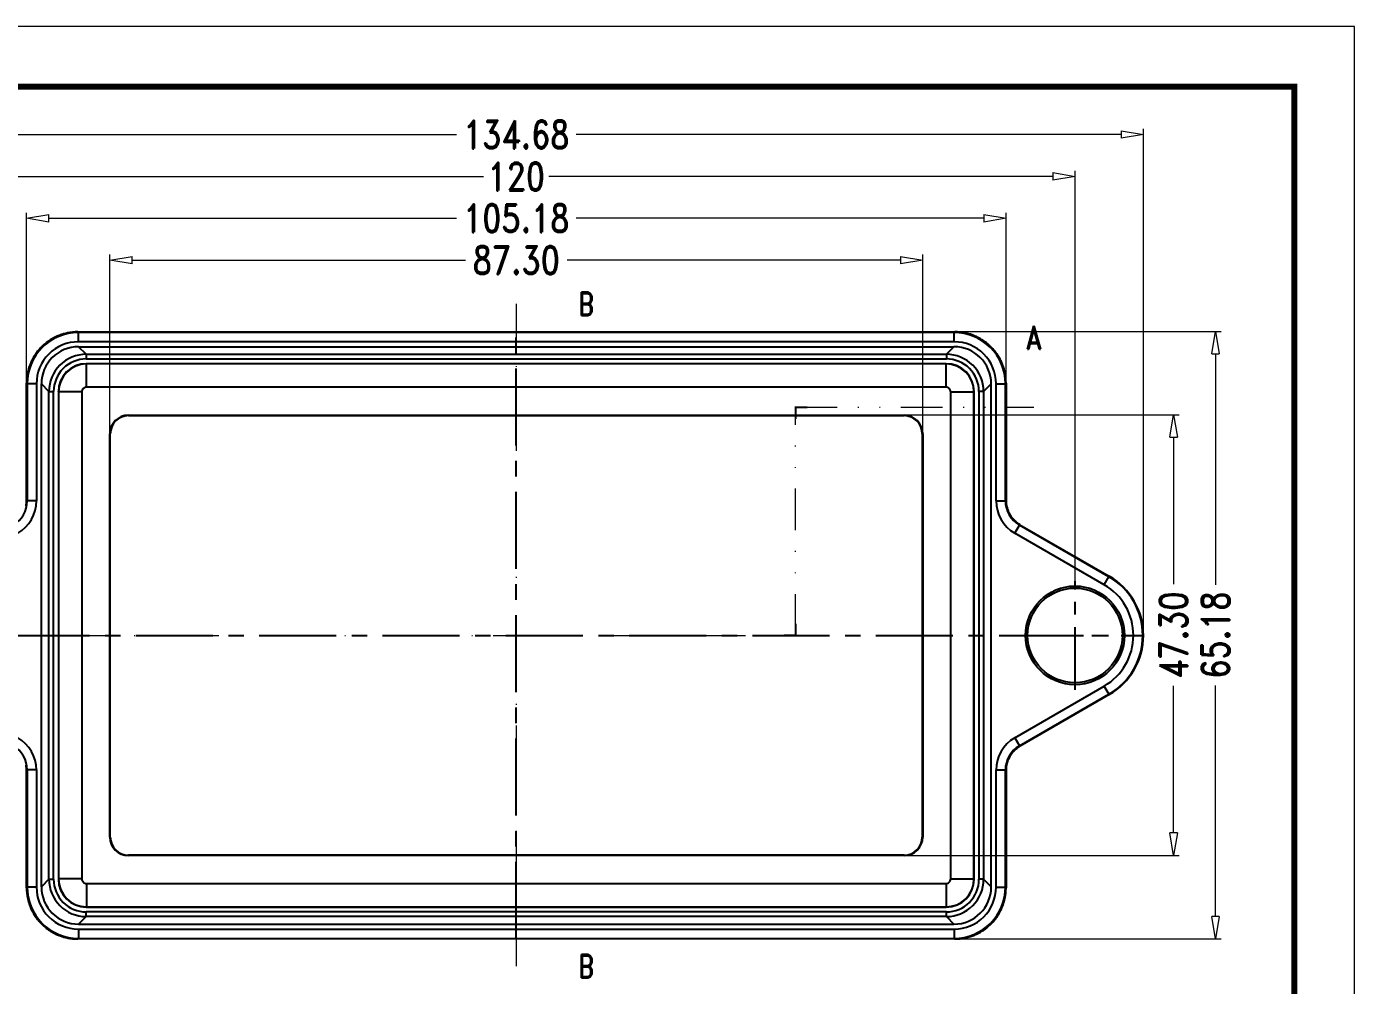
# Model space of a CAD drawing. Header units: millimetres. Extents: x 1603 to 1978, y -231 to 30.
# Drawn here: x 1835.6 to 1978.2, y -73.1 to 29.8 of the extents above; entities that cross this region are included whole.
import ezdxf
from ezdxf.enums import TextEntityAlignment as Align

# ---------------------------------------------------------------- set-up
doc = ezdxf.new("R2010")
doc.units = ezdxf.units.MM
doc.linetypes.add('CENTER', pattern=[50.8, 31.75, -6.35, 6.35, -6.35])
doc.linetypes.add('DIVIDE', pattern=[31.75, 12.7, -6.35, 0, -6.35, 0, -6.35])
for name, color, linetype, lineweight in [('dim', 3, 'Continuous', 9), ('from', 7, 'Continuous', 13), ('hatch', 56, 'Continuous', 9)]:
    doc.layers.add(name, color=color, linetype=linetype, lineweight=lineweight)
doc.styles.add('ROMAND', font='romand.shx', dxfattribs={"width": 0.8, "bigfont": 'gbcbig.shx'})
doc.dimstyles.new('YanXiu', dxfattribs={"dimtxt": 2.5, "dimasz": 2.2, "dimexe": 1, "dimexo": 0, "dimgap": 0.66, "dimtad": 0, "dimzin": 1, "dimdsep": 46, "dimtxsty": 'ROMAND', "dimblk": 'CLOSEDBLANK', "dimcen": 0, "dimclrd": 3, "dimclre": 3, "dimclrt": 7, "dimazin": 0, "dimtfac": 1, "dimtofl": 0, "dimtmove": 0, "dimatfit": 3, "dimldrblk": 'CLOSEDBLANK', "dimfxl": 1, "dimlwd": 5, "dimlwe": 5, "dimarcsym": 0})

# ---------------------------------------------------------------- blocks, each defined once
blk = doc.blocks.new('_ClosedBlank')
at = {"color": 0, "linetype": 'ByBlock', "lineweight": -2}
for p, q in [((-1, 0.167), (0, 0)), ((-1, 0.167), (-1, -0.167)), ((0, 0), (-1, -0.167))]:
    blk.add_line(p, q, dxfattribs=at)
blk = doc.blocks.new('*D49')
at = {"layer": 'Defpoints', "color": 0}
for p in [(1931.86, 4.73), (1844.56, -13.88), (1931.86, -13.88)]:
    blk.add_point(p, dxfattribs=at)
at = {"layer": 'dim', "color": 3, "lineweight": 5}
for p, q in [((1844.56, -13.88), (1844.56, 5.33)), ((1846.96, 4.73), (1882.75, 4.73)), ((1929.46, 4.73), (1893.67, 4.73)), ((1931.86, -13.88), (1931.86, 5.33))]:
    blk.add_line(p, q, dxfattribs=at)
at = {"layer": 'dim', "color": 3, "lineweight": 5, "xscale": 2.4, "yscale": 2.4, "zscale": 2.4, "rotation": 180}
blk.add_blockref('_ClosedBlank', (1844.56, 4.73), dxfattribs=at)
at = {"layer": 'dim', "color": 3, "lineweight": 5, "xscale": 2.4, "yscale": 2.4, "zscale": 2.4}
blk.add_blockref('_ClosedBlank', (1931.86, 4.73), dxfattribs=at)
at = {"layer": 'dim', "color": 7, "insert": (1888.21, 4.73), "char_height": 3, "attachment_point": 5, "style": 'ROMAND'}
blk.add_mtext('87.30', dxfattribs=at)
blk = doc.blocks.new('*D50')
at = {"layer": 'Defpoints', "color": 0}
for p in [(1940.8, 9.23), (1835.62, -8.43), (1940.8, -8.43)]:
    blk.add_point(p, dxfattribs=at)
at = {"layer": 'dim', "color": 3, "lineweight": 5}
for p, q in [((1835.62, -8.43), (1835.62, 9.83)), ((1838.02, 9.23), (1881.78, 9.23)), ((1938.4, 9.23), (1894.64, 9.23)), ((1940.8, -8.43), (1940.8, 9.83))]:
    blk.add_line(p, q, dxfattribs=at)
at = {"layer": 'dim', "color": 3, "lineweight": 5, "xscale": 2.4, "yscale": 2.4, "zscale": 2.4, "rotation": 180}
blk.add_blockref('_ClosedBlank', (1835.62, 9.23), dxfattribs=at)
at = {"layer": 'dim', "color": 3, "lineweight": 5, "xscale": 2.4, "yscale": 2.4, "zscale": 2.4}
blk.add_blockref('_ClosedBlank', (1940.8, 9.23), dxfattribs=at)
at = {"layer": 'dim', "color": 7, "insert": (1888.21, 9.23), "char_height": 3, "attachment_point": 5, "style": 'ROMAND'}
blk.add_mtext('105.18', dxfattribs=at)
blk = doc.blocks.new('*D51')
at = {"layer": 'Defpoints', "color": 0}
for p in [(1929.86, -11.88), (1929.86, -59.17), (1958.8, -59.17)]:
    blk.add_point(p, dxfattribs=at)
at = {"layer": 'dim', "color": 3, "lineweight": 5}
for p, q in [((1929.86, -11.88), (1959.4, -11.88)), ((1958.8, -14.28), (1958.8, -30.07)), ((1958.8, -56.77), (1958.8, -40.98)), ((1929.86, -59.17), (1959.4, -59.17))]:
    blk.add_line(p, q, dxfattribs=at)
at = {"layer": 'dim', "color": 3, "lineweight": 5, "xscale": 2.4, "yscale": 2.4, "zscale": 2.4}
for p, rotation in [((1958.8, -11.88), 90), ((1958.8, -59.17), 270)]:
    blk.add_blockref('_ClosedBlank', p, dxfattribs=dict(at, rotation=rotation))
at = {"layer": 'dim', "color": 7, "insert": (1958.8, -35.52), "char_height": 3, "attachment_point": 5, "rotation": 90, "style": 'ROMAND'}
blk.add_mtext('47.30', dxfattribs=at)
blk = doc.blocks.new('*D52')
at = {"layer": 'Defpoints', "color": 0}
for p in [(1935.3, -2.93), (1935.3, -68.12), (1963.3, -68.12)]:
    blk.add_point(p, dxfattribs=at)
at = {"layer": 'dim', "color": 3, "lineweight": 5}
for p, q in [((1935.3, -2.93), (1963.9, -2.93)), ((1963.3, -5.33), (1963.3, -30.13)), ((1963.3, -65.72), (1963.3, -40.92)), ((1935.3, -68.12), (1963.9, -68.12))]:
    blk.add_line(p, q, dxfattribs=at)
at = {"layer": 'dim', "color": 3, "lineweight": 5, "xscale": 2.4, "yscale": 2.4, "zscale": 2.4}
for p, rotation in [((1963.3, -2.93), 90), ((1963.3, -68.12), 270)]:
    blk.add_blockref('_ClosedBlank', p, dxfattribs=dict(at, rotation=rotation))
at = {"layer": 'dim', "color": 7, "insert": (1963.3, -35.52), "char_height": 3, "attachment_point": 5, "rotation": 90, "style": 'ROMAND'}
blk.add_mtext('65.18', dxfattribs=at)
blk = doc.blocks.new('*D124')
at = {"layer": 'Defpoints', "color": 0}
for p in [(1948.21, 13.73), (1828.21, -29.73), (1948.21, -29.73)]:
    blk.add_point(p, dxfattribs=at)
at = {"layer": 'dim', "color": 3, "lineweight": 5}
for p, q in [((1828.21, -29.73), (1828.21, 14.33)), ((1948.21, -29.73), (1948.21, 14.33)), ((1830.61, 13.73), (1884.7, 13.73)), ((1945.81, 13.73), (1891.72, 13.73))]:
    blk.add_line(p, q, dxfattribs=at)
at = {"layer": 'dim', "color": 3, "lineweight": 5, "xscale": 2.4, "yscale": 2.4, "zscale": 2.4, "rotation": 180}
blk.add_blockref('_ClosedBlank', (1828.21, 13.73), dxfattribs=at)
at = {"layer": 'dim', "color": 3, "lineweight": 5, "xscale": 2.4, "yscale": 2.4, "zscale": 2.4}
blk.add_blockref('_ClosedBlank', (1948.21, 13.73), dxfattribs=at)
at = {"layer": 'dim', "color": 7, "insert": (1888.21, 13.73), "char_height": 3, "attachment_point": 5, "style": 'ROMAND'}
blk.add_mtext('120', dxfattribs=at)
blk = doc.blocks.new('*D125')
at = {"layer": 'Defpoints', "color": 0}
for p in [(1955.55, 18.23), (1820.87, -35.56), (1955.55, -35.56)]:
    blk.add_point(p, dxfattribs=at)
at = {"layer": 'dim', "color": 3, "lineweight": 5}
for p, q in [((1820.87, -35.56), (1820.87, 18.83)), ((1955.55, -35.56), (1955.55, 18.83)), ((1823.27, 18.23), (1881.78, 18.23)), ((1953.15, 18.23), (1894.64, 18.23))]:
    blk.add_line(p, q, dxfattribs=at)
at = {"layer": 'dim', "color": 3, "lineweight": 5, "xscale": 2.4, "yscale": 2.4, "zscale": 2.4, "rotation": 180}
blk.add_blockref('_ClosedBlank', (1820.87, 18.23), dxfattribs=at)
at = {"layer": 'dim', "color": 3, "lineweight": 5, "xscale": 2.4, "yscale": 2.4, "zscale": 2.4}
blk.add_blockref('_ClosedBlank', (1955.55, 18.23), dxfattribs=at)
at = {"layer": 'dim', "color": 7, "insert": (1888.21, 18.23), "char_height": 3, "attachment_point": 5, "style": 'ROMAND'}
blk.add_mtext('134.68', dxfattribs=at)

msp = doc.modelspace()

# ---------------------------------------------------------------- linework, layer by layer
at = {"color": 7, "linetype": 'Continuous'}
for p, q in [((1841.117, -2.966), (1935.302, -2.966)), ((1841.117, -2.966), (1841.117, -2.967)), ((1841.117, -2.967), (1935.302, -2.967)), ((1841.182, -3.032), (1841.117, -2.967)), ((1935.236, -3.032), (1841.182, -3.032)), ((1841.182, -4.032), (1841.182, -3.032)), ((1935.237, -4.032), (1841.182, -4.032)), ((1935.236, -3.032), (1935.302, -2.967)), ((1935.237, -4.032), (1935.237, -3.032)), ((1935.302, -2.966), (1935.302, -2.967)), ((1841.208, -4.558), (1935.211, -4.558)), ((1842.022, -5.372), (1841.208, -4.558)), ((1842.022, -5.372), (1934.396, -5.372)), ((1842.022, -5.372), (1842.022, -5.872)), ((1934.396, -5.372), (1935.211, -4.558)), ((1934.396, -5.372), (1934.396, -5.872)), ((1842.022, -5.872), (1934.396, -5.872)), ((1934.383, -6.385), (1842.036, -6.385)), ((1842.061, -6.411), (1842.036, -6.385)), ((1934.357, -6.411), (1842.061, -6.411)), ((1842.061, -8.91), (1842.061, -6.411)), ((1934.357, -6.411), (1934.383, -6.385)), ((1934.357, -8.91), (1934.357, -6.411)), ((1835.618, -8.465), (1835.619, -8.465)), ((1835.618, -21.072), (1835.618, -8.465)), ((1835.684, -8.531), (1835.619, -8.465)), ((1835.619, -21.072), (1835.619, -8.465)), ((1836.683, -8.53), (1835.684, -8.53)), ((1835.684, -8.531), (1835.684, -21.11)), ((1836.683, -8.53), (1836.683, -21.11)), ((1939.735, -21.11), (1939.735, -8.53)), ((1939.735, -8.53), (1940.735, -8.53)), ((1940.735, -8.53), (1940.8, -8.465)), ((1940.735, -21.11), (1940.735, -8.53)), ((1940.8, -8.465), (1940.8, -21.072)), ((1940.8, -8.465), (1940.8, -21.072)), ((1940.8, -8.465), (1940.8, -8.465)), ((1838.024, -9.371), (1837.209, -8.556)), ((1837.209, -62.559), (1837.209, -8.556)), ((1838.024, -9.371), (1838.524, -9.371)), ((1838.024, -61.744), (1838.024, -9.371)), ((1838.524, -61.744), (1838.524, -9.371)), ((1839.062, -9.41), (1839.037, -9.384)), ((1839.037, -9.384), (1839.037, -61.731)), ((1841.561, -9.41), (1839.062, -9.41)), ((1839.062, -9.41), (1839.062, -61.705)), ((1841.561, -9.41), (1841.561, -61.705)), ((1934.357, -8.91), (1842.061, -8.91)), ((1934.857, -61.705), (1934.857, -9.41)), ((1934.857, -9.41), (1937.356, -9.41)), ((1937.356, -9.41), (1937.382, -9.384)), ((1937.356, -61.705), (1937.356, -9.41)), ((1937.382, -61.731), (1937.382, -9.384)), ((1937.895, -9.371), (1937.895, -61.744)), ((1938.395, -9.371), (1937.895, -9.371)), ((1938.395, -9.371), (1939.209, -8.556)), ((1938.395, -9.371), (1938.395, -61.744)), ((1939.209, -62.559), (1939.209, -8.556)), ((1846.561, -11.91), (1929.857, -11.91)), ((1846.561, -11.962), (1846.561, -11.91)), ((1846.561, -11.962), (1929.857, -11.962)), ((1929.857, -11.962), (1929.857, -11.91)), ((1844.614, -13.91), (1844.561, -13.91)), ((1844.561, -57.205), (1844.561, -13.91)), ((1844.614, -57.205), (1844.614, -13.91)), ((1931.805, -13.91), (1931.805, -57.205)), ((1931.805, -13.91), (1931.857, -13.91)), ((1931.857, -13.91), (1931.857, -57.205)), ((1835.618, -21.072), (1835.619, -21.072)), ((1835.684, -21.11), (1835.619, -21.072)), ((1836.683, -21.11), (1835.684, -21.11)), ((1939.735, -21.11), (1940.735, -21.11)), ((1940.8, -21.072), (1940.735, -21.11)), ((1940.841, -21.566), (1940.8, -21.072)), ((1940.8, -21.072), (1940.8, -21.072)), ((1941.734, -24.573), (1942.234, -23.707)), ((1942.299, -23.669), (1942.234, -23.707)), ((1951.847, -29.257), (1942.234, -23.707)), ((1942.3, -23.669), (1942.299, -23.669)), ((1942.299, -23.669), (1951.88, -29.2)), ((1942.3, -23.669), (1951.88, -29.2)), ((1951.347, -30.123), (1941.734, -24.573)), ((1951.347, -30.123), (1951.88, -29.2)), ((1941.734, -46.543), (1951.347, -40.993)), ((1951.88, -41.915), (1951.347, -40.993)), ((1942.234, -47.408), (1951.847, -41.858)), ((1951.88, -41.915), (1942.299, -47.446)), ((1951.88, -41.915), (1942.3, -47.446)), ((1941.734, -46.543), (1942.234, -47.408)), ((1941.89, -47.73), (1942.3, -47.446)), ((1942.234, -47.408), (1942.299, -47.446)), ((1942.3, -47.446), (1942.299, -47.446)), ((1835.618, -50.043), (1835.619, -50.043)), ((1835.618, -62.65), (1835.618, -50.043)), ((1835.619, -50.043), (1835.684, -50.005)), ((1835.619, -62.65), (1835.619, -50.043)), ((1836.683, -50.005), (1835.684, -50.005)), ((1835.684, -50.005), (1835.684, -62.585)), ((1836.683, -50.005), (1836.683, -62.585)), ((1939.735, -62.585), (1939.735, -50.005)), ((1939.735, -50.005), (1940.735, -50.005)), ((1940.735, -62.584), (1940.735, -50.005)), ((1940.735, -50.005), (1940.8, -50.043)), ((1940.8, -50.043), (1940.8, -62.65)), ((1940.8, -50.043), (1940.8, -62.65)), ((1940.8, -50.043), (1940.8, -50.043)), ((1844.614, -57.205), (1844.561, -57.205)), ((1931.805, -57.205), (1931.857, -57.205)), ((1929.857, -59.153), (1846.561, -59.153)), ((1846.561, -59.153), (1846.561, -59.205)), ((1929.857, -59.205), (1846.561, -59.205)), ((1929.857, -59.153), (1929.857, -59.205)), ((1835.618, -62.65), (1835.619, -62.65)), ((1835.684, -62.585), (1835.619, -62.65)), ((1836.683, -62.585), (1835.684, -62.585)), ((1838.024, -61.744), (1837.209, -62.559)), ((1838.024, -61.744), (1838.524, -61.744)), ((1839.062, -61.705), (1839.037, -61.731)), ((1841.561, -61.705), (1839.062, -61.705)), ((1842.061, -62.205), (1934.357, -62.205)), ((1842.061, -62.205), (1842.061, -64.704)), ((1934.357, -62.205), (1934.357, -64.704)), ((1934.857, -61.705), (1937.356, -61.705)), ((1937.356, -61.705), (1937.382, -61.731)), ((1938.395, -61.744), (1937.895, -61.744)), ((1938.395, -61.744), (1939.209, -62.559)), ((1939.735, -62.585), (1940.735, -62.585)), ((1940.735, -62.584), (1940.8, -62.65)), ((1940.8, -62.65), (1940.8, -62.65)), ((1934.396, -65.243), (1842.022, -65.243)), ((1842.022, -65.743), (1842.022, -65.243)), ((1842.062, -64.704), (1842.036, -64.73)), ((1842.036, -64.73), (1934.383, -64.73)), ((1842.062, -64.704), (1934.357, -64.704)), ((1934.357, -64.704), (1934.383, -64.73)), ((1934.396, -65.743), (1934.396, -65.243)), ((1842.022, -65.743), (1841.208, -66.558)), ((1841.208, -66.558), (1935.211, -66.558)), ((1934.396, -65.743), (1842.022, -65.743)), ((1934.396, -65.743), (1935.211, -66.558)), ((1841.182, -68.083), (1841.117, -68.148)), ((1935.302, -68.148), (1841.117, -68.148)), ((1841.117, -68.149), (1841.117, -68.148)), ((1935.302, -68.149), (1841.117, -68.149)), ((1841.182, -67.083), (1935.237, -67.083)), ((1841.182, -67.083), (1841.182, -68.083)), ((1841.182, -68.083), (1935.237, -68.083)), ((1935.237, -67.083), (1935.237, -68.083)), ((1935.237, -68.083), (1935.302, -68.148)), ((1935.302, -68.149), (1935.302, -68.148))]:
    msp.add_line(p, q, dxfattribs=at)
at = {"color": 1, "linetype": 'CENTER', "ltscale": 0.260729}
for p, q in [((1888.209, -68.149), (1888.209, -2.966)), ((1820.868, -35.558), (1955.55, -35.558))]:
    msp.add_line(p, q, dxfattribs=at)
at = {"color": 1, "linetype": 'CENTER', "ltscale": 0.212}
for p, q in [((1948.209, -41.388), (1948.209, -29.728)), ((1942.379, -35.558), (1954.039, -35.558))]:
    msp.add_line(p, q, dxfattribs=at)
at = {"color": 7, "linetype": 'Continuous'}
for points in [[(1841.117, -2.966), (1840.059, -3.069), (1838.819, -3.469), (1837.707, -4.151), (1836.786, -5.077), (1836.11, -6.192), (1835.716, -7.431), (1835.618, -8.465)], [(1940.8, -8.465), (1940.698, -7.407), (1940.298, -6.168), (1939.615, -5.055), (1938.69, -4.134), (1937.575, -3.458), (1936.335, -3.064), (1935.302, -2.966)], [(1942.3, -23.669), (1941.877, -23.373), (1941.391, -22.859), (1941.039, -22.245), (1940.841, -21.566)], [(1940.8, -50.043), (1940.844, -49.531), (1941.046, -48.854), (1941.401, -48.242), (1941.89, -47.73)], [(1835.618, -62.65), (1835.721, -63.708), (1836.121, -64.947), (1836.803, -66.06), (1837.728, -66.981), (1838.843, -67.657), (1840.083, -68.051), (1841.117, -68.149)], [(1935.302, -68.149), (1936.359, -68.046), (1937.599, -67.646), (1938.712, -66.964), (1939.632, -66.039), (1940.309, -64.923), (1940.702, -63.684), (1940.8, -62.65)]]:
    msp.add_lwpolyline(points, dxfattribs=at)
for radius in [5.3, 5.086]:
    msp.add_circle((1948.209, -35.558), radius, dxfattribs=at)
for centre, radius, start, end in [((1841.182, -8.53), 5.498, 90.00224, 180.00416), ((1841.181, -8.53), 4.498, 89.99233, 180.00767), ((1841.116, -8.464), 5.496, 128.4901, 141.65678), ((1841.113, -8.461), 5.492, 124.95599, 128.48846), ((1841.118, -8.467), 5.5, 115.23975, 124.96532), ((1841.117, -8.465), 5.498, 110.02214, 115.23705), ((1841.113, -8.453), 5.485, 101.97629, 110.03157), ((1841.12, -8.484), 5.518, 90.03002, 101.97004), ((1935.236, -8.53), 5.498, 0.00224, 90.00416), ((1935.237, -8.53), 4.498, 359.99233, 90.00767), ((1935.299, -8.485), 5.518, 78.16096, 89.96987), ((1935.305, -8.452), 5.485, 70.37122, 78.15542), ((1935.301, -8.465), 5.498, 56.16949, 70.38016), ((1935.303, -8.465), 5.497, 51.65982, 56.17987), ((1935.303, -8.464), 5.496, 38.4901, 51.65678), ((1841.117, -8.465), 5.498, 146.16949, 160.38016), ((1841.116, -8.464), 5.497, 141.65982, 146.17987), ((1842.022, -9.371), 3.999, 89.99913, 180.00087), ((1934.396, -9.371), 3.999, 359.99914, 90.00086), ((1935.306, -8.461), 5.492, 34.95599, 38.48846), ((1935.3, -8.466), 5.5, 25.23975, 34.96532), ((1841.104, -8.462), 5.485, 160.37122, 168.15542), ((1842.022, -9.37), 3.498, 89.99233, 180.00767), ((1842.063, -9.412), 3.001, 90.03793, 179.96785), ((1934.355, -9.412), 3.001, 0.03794, 89.96784), ((1934.397, -9.37), 3.498, 359.99233, 90.00767), ((1935.302, -8.465), 5.498, 20.02214, 25.23705), ((1935.314, -8.462), 5.485, 11.97629, 20.03157), ((1841.136, -8.468), 5.518, 168.16096, 179.96987), ((1935.282, -8.468), 5.518, 0.03002, 11.97004), ((1842.061, -9.41), 0.5, 89.99315, 180.00685), ((1934.357, -9.41), 0.5, 359.99315, 90.00685), ((1846.561, -13.91), 2, 90, 180), ((1846.561, -13.91), 1.948, 90, 180), ((1929.857, -13.91), 2, 0, 90), ((1929.857, -13.91), 1.948, 0, 90), ((1832.686, -21.11), 2.998, 299.98693, 0.01032), ((1832.685, -21.11), 3.999, 299.99936, 0.00053), ((1832.611, -21.072), 3.008, 349.25195, 359.42769), ((1832.634, -21.072), 2.985, 359.43528, 0.00523), ((1943.733, -21.11), 3.998, 179.99845, 240.00166), ((1943.733, -21.11), 2.998, 179.98967, 240.01308), ((1943.784, -21.072), 2.985, 179.99475, 180.48697), ((1943.808, -21.072), 3.008, 180.49495, 190.56016), ((1943.792, -21.074), 2.992, 190.56355, 200.34886), ((1943.795, -21.074), 2.995, 200.34075, 203.41698), ((1943.799, -21.072), 2.999, 203.41894, 216.36314), ((1943.793, -21.076), 2.993, 216.3642, 218.45558), ((1943.794, -21.076), 2.993, 218.44818, 229.22512), ((1943.803, -21.065), 3.007, 229.22905, 239.42031), ((1943.791, -21.086), 2.983, 239.42847, 240.01026), ((1948.209, -35.558), 7.276, 300, 60), ((1948.209, -35.558), 7.341, 300, 60), ((1948.209, -35.558), 7.341, 300, 60), ((1948.209, -35.558), 6.276, 300, 60), ((1832.685, -50.005), 3.998, 359.99845, 60.00166), ((1943.734, -50.005), 3.999, 119.99936, 180.00053), ((1832.686, -50.005), 2.998, 359.98967, 60.01308), ((1943.733, -50.005), 2.998, 119.98693, 180.01032), ((1943.799, -50.043), 2.999, 143.45077, 156.39457), ((1943.795, -50.04), 2.994, 140.50502, 143.44876), ((1943.794, -50.039), 2.992, 130.58621, 140.51289), ((1943.803, -50.05), 3.007, 120.49984, 130.5833), ((1943.79, -50.029), 2.983, 119.98972, 120.49128), ((1832.611, -50.043), 3.008, 0.49495, 10.56016), ((1943.808, -50.043), 3.008, 169.25195, 179.42769), ((1943.793, -50.041), 2.993, 158.67818, 169.24752), ((1943.793, -50.041), 2.993, 156.39573, 158.68605), ((1832.634, -50.043), 2.985, 359.99475, 0.48697), ((1943.785, -50.043), 2.985, 179.43528, 180.00523), ((1846.561, -57.205), 2, 180, 270), ((1846.561, -57.205), 1.948, 180, 270), ((1929.857, -57.205), 1.948, 270, 0), ((1929.857, -57.205), 2, 270, 0), ((1841.136, -62.647), 5.518, 180.03002, 191.97004), ((1841.182, -62.585), 5.498, 180.00224, 270.00416), ((1841.181, -62.586), 4.498, 179.99232, 270.00768), ((1842.022, -61.744), 3.999, 179.99913, 270.00087), ((1842.022, -61.745), 3.498, 179.99233, 270.00767), ((1842.063, -61.703), 3.001, 180.03793, 269.96785), ((1842.061, -61.706), 0.5, 179.99314, 270.00686), ((1934.357, -61.706), 0.5, 269.99314, 0.00686), ((1934.355, -61.703), 3.001, 270.03794, 359.96784), ((1934.397, -61.745), 3.498, 269.99233, 0.00767), ((1934.396, -61.744), 3.999, 269.99914, 0.00086), ((1935.236, -62.585), 5.498, 270.00224, 0.00416), ((1935.237, -62.586), 4.498, 269.99232, 0.00768), ((1935.282, -62.647), 5.518, 348.16096, 359.96987), ((1841.105, -62.653), 5.485, 191.97629, 200.03157), ((1935.315, -62.653), 5.485, 340.37122, 348.15542), ((1841.116, -62.65), 5.498, 200.02214, 205.23705), ((1841.118, -62.649), 5.5, 205.23975, 214.96532), ((1935.301, -62.65), 5.498, 326.16949, 340.38016), ((1841.112, -62.654), 5.492, 214.95599, 218.48846), ((1841.116, -62.651), 5.496, 218.4901, 231.65678), ((1841.116, -62.65), 5.497, 231.65982, 236.17987), ((1935.306, -62.654), 5.492, 304.95599, 308.48846), ((1935.303, -62.651), 5.496, 308.4901, 321.65678), ((1935.302, -62.651), 5.497, 321.65982, 326.17987), ((1841.117, -62.65), 5.498, 236.16949, 250.38016), ((1841.113, -62.663), 5.485, 250.37122, 258.15542), ((1841.12, -62.631), 5.518, 258.16096, 269.96987), ((1935.299, -62.631), 5.518, 270.03002, 281.97004), ((1935.305, -62.662), 5.485, 281.97629, 290.03157), ((1935.302, -62.651), 5.498, 290.02214, 295.23705), ((1935.3, -62.648), 5.5, 295.23975, 304.96532)]:
    msp.add_arc(centre, radius, start, end, dxfattribs=at)
for centre, major_axis, start_param, end_param in [((1841.211, -8.559), (-2.83, 2.83), -0.7850555, 0.7850555), ((1935.208, -8.559), (2.83, 2.83), -0.7850555, 0.7850555), ((1842.038, -9.386), (2.123, -2.123), 2.3565371, 3.9266482), ((1934.381, -9.386), (2.123, 2.123), -0.7850555, 0.7850555), ((1841.211, -62.556), (2.83, 2.83), -3.9266482, -2.3565371), ((1842.038, -61.729), (2.123, 2.123), -3.9266482, -2.3565371), ((1934.381, -61.729), (2.123, -2.123), -0.7850555, 0.7850555), ((1935.208, -62.556), (2.83, -2.83), -0.7850555, 0.7850555)]:
    msp.add_ellipse(centre, major_axis=major_axis, ratio=0.999315, start_param=start_param, end_param=end_param, dxfattribs=at)
at = {"layer": 'from'}
msp.add_lwpolyline([(1603.12, -230.843), (1978.217, -230.843), (1978.217, 29.816), (1603.12, 29.816)], close=True, dxfattribs=at)
at = {"layer": 'from', "const_width": 0.646}
msp.add_lwpolyline([(1609.585, -224.378), (1609.585, 23.351), (1971.752, 23.351), (1971.752, -224.378), (1609.585, -224.378)], dxfattribs=at)
at = {"layer": 'hatch', "color": 2, "linetype": 'DIVIDE', "ltscale": 0.35}
for p, q in [((1888.209, 0.034), (1888.209, -71.083)), ((1918.209, -35.558), (1918.209, -11.058)), ((1918.209, -11.058), (1943.8, -11.058)), ((1817.868, -35.558), (1918.209, -35.558))]:
    msp.add_line(p, q, dxfattribs=at)
at = {"layer": 'hatch', "color": 2}
for points in [[(1888.209, 0.034, 0, 0, 0), (1890.709, 0.034, 0.75, 0, 0), (1893.209, 0.034, 0, 0, 0)], [(1943.8, -11.058, 0, 0, 0), (1943.8, -8.558, 0.75, 0, 0), (1943.8, -6.058, 0, 0, 0)], [(1888.209, -71.083, 0, 0, 0), (1890.709, -71.083, 0.75, 0, 0), (1893.209, -71.083, 0, 0, 0)]]:
    msp.add_lwpolyline(points, format="xyseb", dxfattribs=at)
at = {"layer": 'hatch', "color": 2, "const_width": 0.2}
for points in [[(1918.209, -12.308), (1918.209, -11.058), (1919.459, -11.058)], [(1916.959, -35.558), (1918.209, -35.558), (1918.209, -34.308)]]:
    msp.add_lwpolyline(points, dxfattribs=at)

# ---------------------------------------------------------------- texts
at = {"layer": 'hatch', "color": 6, "style": 'ROMAND', "width": 0.8}
for s, p in [('B', (1895.709, 0.034)), ('A', (1943.8, -3.558)), ('B', (1895.709, -71.083))]:
    msp.add_text(s, height=2.5, dxfattribs=at).set_placement(p, align=Align.MIDDLE)

# ---------------------------------------------------------------- dimensions: what is measured, and where the dimension line sits
at = {"layer": 'dim'}
for base, p1, p2, override, picture, middle in [((1955.55, 18.232), (1820.869, -35.558), (1955.55, -35.558), {"dimtxt": 3, "dimasz": 2.4, "dimexe": 0.5997, "dimgap": 0.5997, "dimzin": 8}, '*D125', (1888.209, 18.232)), ((1948.209, 13.732), (1828.209, -29.728), (1948.209, -29.728), {"dimtxt": 3, "dimasz": 2.4, "dimexe": 0.5997, "dimgap": 0.5997, "dimzin": 8}, '*D124', (1888.209, 13.732)), ((1940.8, 9.232), (1835.618, -8.432), (1940.8, -8.432), {"dimtxt": 3, "dimasz": 2.4, "dimexe": 0.5997, "dimgap": 0.5997}, '*D50', (1888.209, 9.232)), ((1931.857, 4.732), (1844.561, -13.877), (1931.857, -13.877), {"dimtxt": 3, "dimasz": 2.4, "dimexe": 0.5997, "dimgap": 0.5997}, '*D49', (1888.209, 4.732))]:
    dim = msp.add_linear_dim(base=base, p1=p1, p2=p2, dimstyle='YanXiu', override=override, dxfattribs=at)
    dim.commit()
    dim.dimension.update_dxf_attribs({"geometry": picture, "text_midpoint": middle})
dim = msp.add_linear_dim(base=(1963.3, -68.116), p1=(1935.302, -2.934), p2=(1935.302, -68.116), angle=90, dimstyle='YanXiu', override={"dimtxt": 3, "dimasz": 2.4, "dimexe": 0.5997, "dimgap": 0.5997}, dxfattribs=at)
dim.commit()
dim.dimension.update_dxf_attribs({"geometry": '*D52', "text_midpoint": (1963.3, -35.525)})
dim = msp.add_linear_dim(base=(1958.8003, -59.1725), p1=(1929.8569, -11.877), p2=(1929.8569, -59.1725), angle=90, dimstyle='YanXiu', override={"dimtxt": 3, "dimasz": 2.4, "dimexe": 0.5997, "dimgap": 0.5997}, dxfattribs=at)
dim.commit()
dim.dimension.update_dxf_attribs({"geometry": '*D51', "text_midpoint": (1958.8003, -35.5247), "dimtype": 160})

doc.saveas('drawing.dxf')
